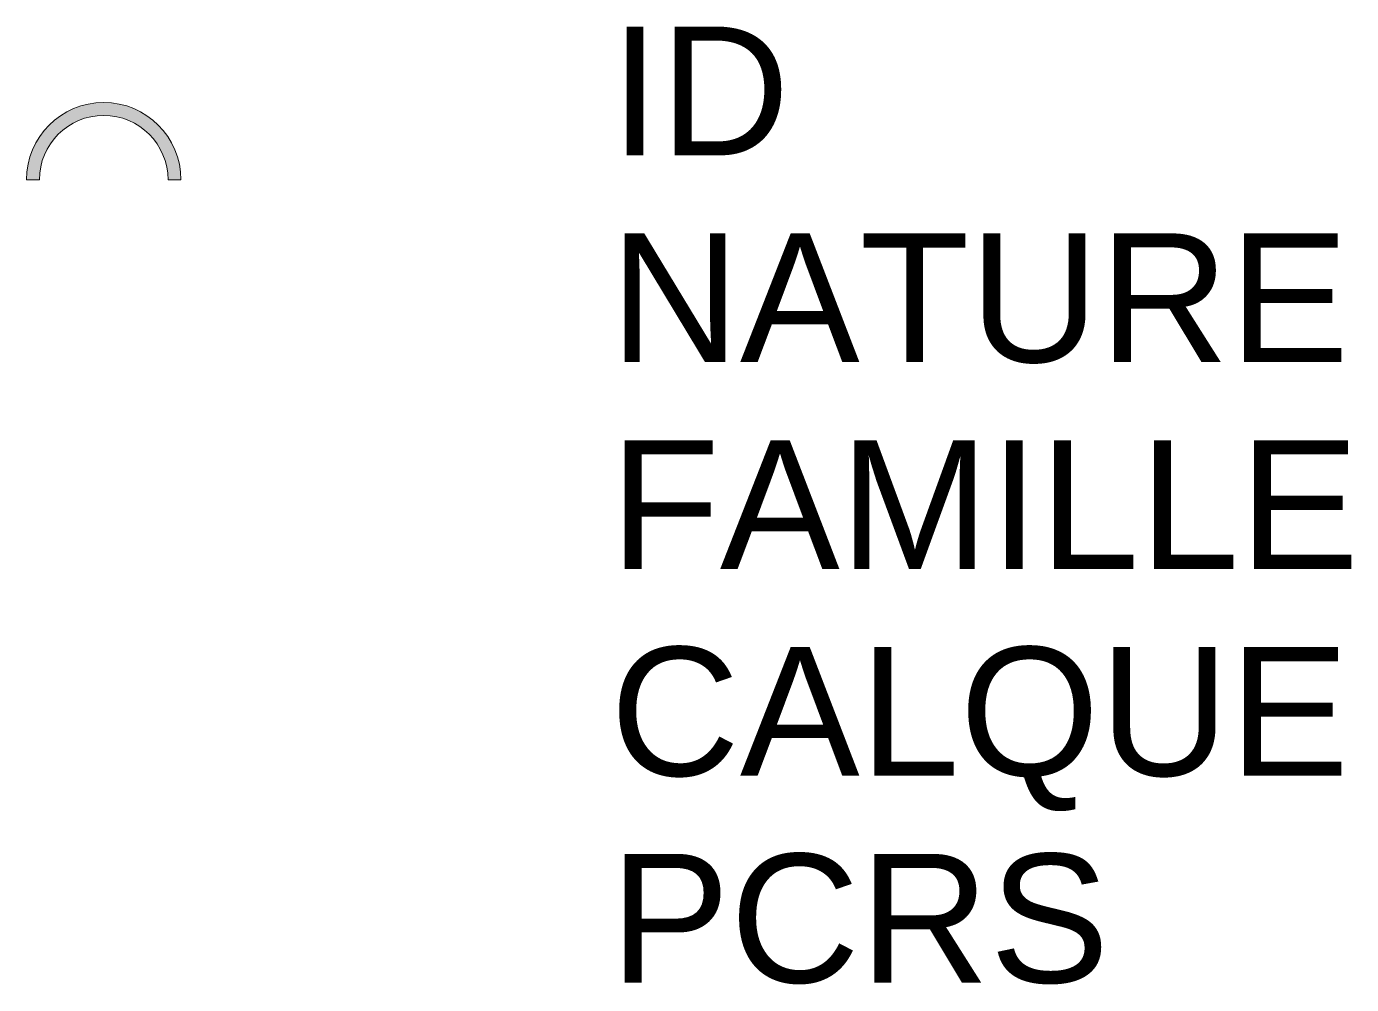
# Model space of a CAD drawing. Header units: metres. Extents: x -0.12 to 1.94, y -1.25 to 0.24.
import ezdxf

# ---------------------------------------------------------------- set-up
doc = ezdxf.new("R2010")
doc.units = ezdxf.units.M
doc.header["$LTSCALE"] = 2
doc.linetypes.add('Socle_Continu', pattern=[2.5, 2.5, 0])
doc.layers.add('OUVRA_SCS', color=7, linetype='Socle_Continu', lineweight=13)
doc.styles.get("Standard").update_dxf_attribs({"font": 'arial.ttf'})

msp = doc.modelspace()

# ---------------------------------------------------------------- hatches: boundary and pattern name
at = {"layer": 'OUVRA_SCS', "linetype": 'Socle_Continu'}
h = msp.add_hatch(color=256, dxfattribs=at)
h.dxf.hatch_style = 1
h.paths.add_polyline_path([(0.1, 0), (0.12, 0, 1), (-0.12, 0), (-0.1, 0, -1)])

# ---------------------------------------------------------------- linework, layer by layer
msp.add_lwpolyline([(-0.12, 0), (-0.1, 0, -1), (0.1, 0), (0.12, 0, 1)], format="xyb", close=True, dxfattribs=at)

# ---------------------------------------------------------------- texts
at = {"layer": 'OUVRA_SCS', "linetype": 'Socle_Continu', "flags": 9}
for tag, p, s in [('ID', (0.787, 0.038), 'XP_1371'), ('NATURE', (0.787, -0.2833), 'Ancrage défense'), ('FAMILLE', (0.787, -0.6046), 'Ouvrage maritime'), ('CALQUE', (0.787, -0.9258), 'OUVRA_SCS'), ('PCRS', (0.787, -1.2471), 'HabillageSymbole')]:
    msp.add_attdef(tag, p, s, height=0.2, dxfattribs=at)

doc.saveas('drawing.dxf')
